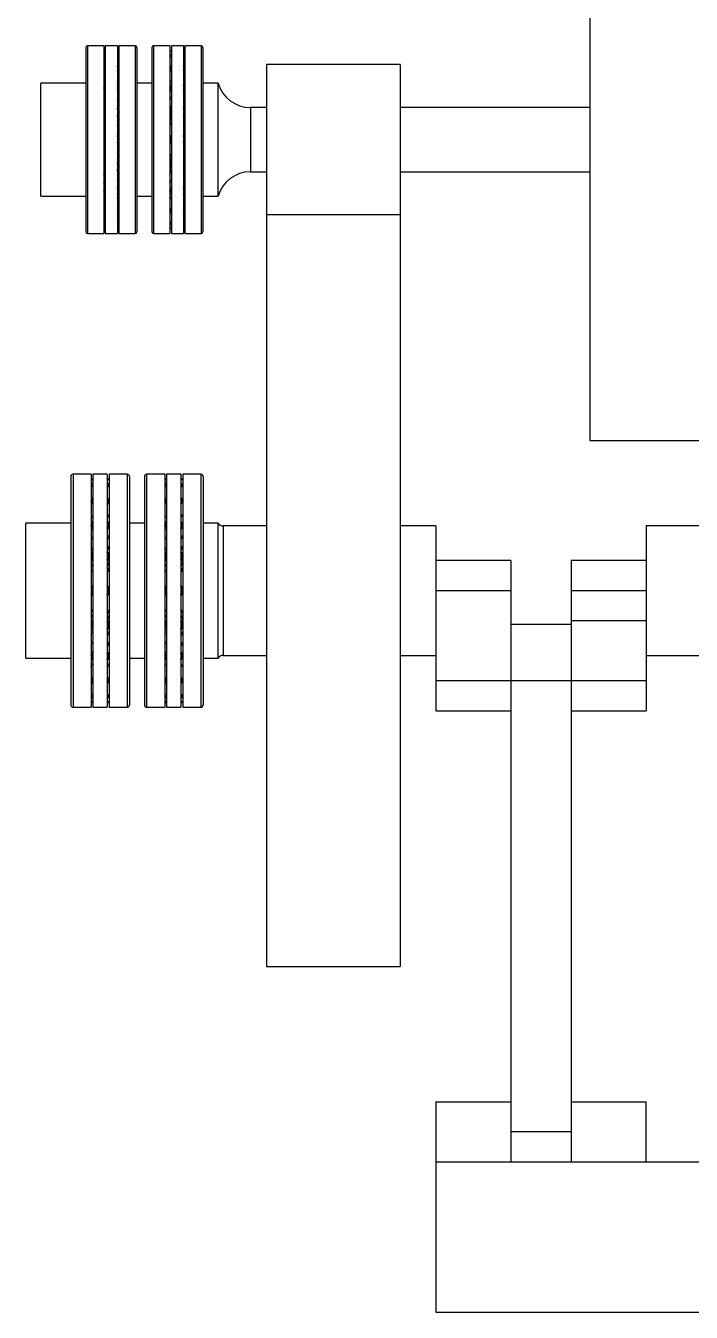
# Model space of a CAD drawing. Header units: millimetres. Extents: x -724 to 4637, y -531 to 1147.
# Drawn here: x 3655 to 4098, y -333 to 523 of the extents above; entities that cross this region are included whole.
import ezdxf

# ---------------------------------------------------------------- set-up
doc = ezdxf.new("R2010")
doc.units = ezdxf.units.MM

msp = doc.modelspace()

# ---------------------------------------------------------------- linework, layer by layer
at = {"color": 7, "linetype": 'Continuous', "lineweight": 25}
for p, q in [((4030.61, 746.7), (4030.61, 246.7)), ((3695.06, 508.1), (3695.06, 385.3)), ((3707.06, 509.2), (3696.16, 509.2)), ((3696.16, 509.2), (3696.16, 384.2)), ((3707.06, 509.2), (3707.06, 384.2)), ((3708.06, 505.05), (3707.06, 505.05)), ((3708.06, 505.55), (3707.56, 505.55)), ((3716.06, 509.2), (3708.06, 509.2)), ((3708.06, 509.2), (3708.06, 384.2)), ((3716.06, 509.2), (3716.06, 384.2)), ((3716.56, 505.55), (3716.06, 505.55)), ((3717.06, 505.05), (3716.06, 505.05)), ((3727.96, 509.2), (3717.06, 509.2)), ((3717.06, 509.2), (3717.06, 384.2)), ((3727.96, 509.2), (3727.96, 384.2)), ((3729.06, 508.1), (3729.06, 385.3)), ((3739.06, 508.1), (3739.06, 385.3)), ((3751.06, 509.2), (3740.16, 509.2)), ((3740.16, 509.2), (3740.16, 384.2)), ((3751.06, 509.2), (3751.06, 384.2)), ((3752.06, 505.05), (3751.06, 505.05)), ((3752.06, 505.55), (3751.56, 505.55)), ((3760.06, 509.2), (3752.06, 509.2)), ((3752.06, 509.2), (3752.06, 384.2)), ((3760.06, 509.2), (3760.06, 384.2)), ((3760.56, 505.55), (3760.06, 505.55)), ((3761.06, 505.05), (3760.06, 505.05)), ((3771.96, 509.2), (3761.06, 509.2)), ((3761.06, 509.2), (3761.06, 384.2)), ((3771.96, 509.2), (3771.96, 384.2)), ((3773.06, 508.1), (3773.06, 385.3)), ((3707.06, 502.19), (3707.06, 502.22)), ((3751.06, 502.19), (3751.06, 502.22)), ((3904.35, 496.7), (3815.45, 496.7)), ((3815.45, 496.7), (3815.45, -103.3)), ((3904.35, 496.7), (3904.35, -103.3)), ((3695.06, 484.2), (3665.06, 484.2)), ((3665.06, 409.2), (3665.06, 484.2)), ((3707.06, 480.99), (3707.07, 481.23)), ((3739.06, 484.2), (3729.06, 484.2)), ((3751.06, 480.99), (3751.07, 481.23)), ((3783.08, 484.2), (3773.06, 484.2)), ((3783.08, 409.2), (3783.08, 484.2)), ((3815.45, 468.09), (3804.65, 468.09)), ((3804.65, 468.09), (3804.65, 425.31)), ((4030.61, 468.09), (3904.35, 468.09)), ((3707.09, 423.82), (3707.06, 423.61)), ((3707.06, 423.57), (3707.07, 423.81)), ((3751.06, 423.57), (3751.07, 423.81)), ((3804.65, 425.31), (3815.45, 425.31)), ((3904.35, 425.31), (4030.61, 425.31)), ((3707.06, 417.69), (3707.07, 417.93)), ((3707.06, 412.4), (3707.07, 412.64)), ((3751.09, 417.94), (3751.06, 417.74)), ((3751.06, 417.69), (3751.07, 417.93)), ((3751.06, 412.4), (3751.07, 412.64)), ((3665.06, 409.2), (3695.06, 409.2)), ((3729.06, 409.2), (3739.06, 409.2)), ((3773.06, 409.2), (3783.08, 409.2)), ((3904.35, 396.7), (3815.45, 396.7)), ((3707.06, 391.2), (3707.06, 391.24)), ((3707.06, 388.35), (3708.06, 388.35)), ((3707.56, 387.85), (3708.06, 387.85)), ((3716.06, 388.35), (3717.06, 388.35)), ((3716.06, 387.85), (3716.56, 387.85)), ((3751.06, 391.2), (3751.06, 391.24)), ((3751.06, 388.35), (3752.06, 388.35)), ((3751.56, 387.85), (3752.06, 387.85)), ((3760.06, 388.35), (3761.06, 388.35)), ((3760.06, 387.85), (3760.56, 387.85)), ((3696.16, 384.2), (3707.06, 384.2)), ((3708.06, 384.2), (3716.06, 384.2)), ((3717.06, 384.2), (3727.96, 384.2)), ((3740.16, 384.2), (3751.06, 384.2)), ((3752.06, 384.2), (3760.06, 384.2)), ((3761.06, 384.2), (3771.96, 384.2)), ((4030.61, 246.7), (4116.97, 246.7)), ((3685.08, 222.7), (3685.08, 70.7)), ((3698.58, 224.2), (3686.58, 224.2)), ((3686.58, 224.2), (3686.58, 69.2)), ((3698.58, 224.2), (3698.58, 69.2)), ((3709.38, 224.2), (3699.78, 224.2)), ((3699.78, 224.2), (3699.78, 69.2)), ((3709.38, 224.2), (3709.38, 69.2)), ((3722.58, 224.2), (3710.58, 224.2)), ((3710.58, 224.2), (3710.58, 69.2)), ((3722.58, 224.2), (3722.58, 69.2)), ((3724.08, 222.7), (3724.08, 70.7)), ((3734.08, 222.7), (3734.08, 70.7)), ((3747.58, 224.2), (3735.58, 224.2)), ((3735.58, 224.2), (3735.58, 69.2)), ((3747.58, 224.2), (3747.58, 69.2)), ((3758.38, 224.2), (3748.78, 224.2)), ((3748.78, 224.2), (3748.78, 69.2)), ((3758.38, 224.2), (3758.38, 69.2)), ((3771.58, 224.2), (3759.58, 224.2)), ((3759.58, 224.2), (3759.58, 69.2)), ((3771.58, 224.2), (3771.58, 69.2)), ((3773.08, 222.7), (3773.08, 70.7)), ((3699.78, 220.4), (3698.58, 220.4)), ((3699.78, 221), (3699.18, 221)), ((3709.98, 221), (3709.38, 221)), ((3710.58, 220.4), (3709.38, 220.4)), ((3748.78, 220.4), (3747.58, 220.4)), ((3748.78, 221), (3748.18, 221)), ((3758.98, 221), (3758.38, 221)), ((3759.58, 220.4), (3758.38, 220.4)), ((3698.58, 206.32), (3698.58, 206.44)), ((3747.58, 206.32), (3747.58, 206.44)), ((3747.61, 206.56), (3747.6, 206.42)), ((3685.08, 191.7), (3655.08, 191.7)), ((3655.08, 101.7), (3655.08, 191.7)), ((3698.58, 190.02), (3698.59, 190.26)), ((3734.08, 191.7), (3724.08, 191.7)), ((3747.58, 190.02), (3747.59, 190.26)), ((3783.08, 191.7), (3773.08, 191.7)), ((3783.08, 101.7), (3783.08, 191.7)), ((3815.45, 189.77), (3786.41, 189.77)), ((3786.41, 189.77), (3786.41, 103.62)), ((3928.08, 189.77), (3904.35, 189.77)), ((3928.08, 189.77), (3928.08, 66.7)), ((4128.08, 189.77), (4068.08, 189.77)), ((4068.08, 189.77), (4068.08, 66.7)), ((3978.08, 166.7), (3928.08, 166.7)), ((3978.08, 166.7), (3978.08, -233.3)), ((4068.08, 166.7), (4018.08, 166.7)), ((4018.08, 166.7), (4018.08, -233.3)), ((3978.08, 146.7), (3928.08, 146.7)), ((4068.08, 146.7), (4018.08, 146.7)), ((4068.08, 146.7), (4018.08, 146.7)), ((4018.08, 124.2), (3978.08, 124.2)), ((4068.08, 126.7), (4018.08, 126.7)), ((3698.58, 116.78), (3698.59, 117.02)), ((3698.62, 117.04), (3698.59, 116.68)), ((3747.58, 116.78), (3747.59, 117.02)), ((3747.62, 117.04), (3747.59, 116.68)), ((3698.58, 109.72), (3698.59, 109.97)), ((3698.58, 103.38), (3698.59, 103.62)), ((3698.62, 109.98), (3698.59, 109.63)), ((3747.58, 109.72), (3747.59, 109.97)), ((3747.58, 103.38), (3747.59, 103.62)), ((3747.62, 109.98), (3747.59, 109.63)), ((3786.41, 103.62), (3815.45, 103.62)), ((3904.35, 103.62), (3928.08, 103.62)), ((4068.08, 103.62), (4128.08, 103.62)), ((3655.08, 101.7), (3685.08, 101.7)), ((3698.58, 95.81), (3698.58, 95.93)), ((3724.08, 101.7), (3734.08, 101.7)), ((3747.58, 95.81), (3747.58, 95.93)), ((3773.08, 101.7), (3783.08, 101.7)), ((3698.58, 87.07), (3698.58, 87.2)), ((3747.58, 87.07), (3747.58, 87.2)), ((4068.08, 86.7), (3928.08, 86.7)), ((3686.58, 69.2), (3698.58, 69.2)), ((3698.58, 73), (3699.78, 73)), ((3699.18, 72.4), (3699.78, 72.4)), ((3699.78, 69.2), (3709.38, 69.2)), ((3709.38, 73), (3710.58, 73)), ((3709.38, 72.4), (3709.98, 72.4)), ((3710.58, 69.2), (3722.58, 69.2)), ((3735.58, 69.2), (3747.58, 69.2)), ((3747.58, 73), (3748.78, 73)), ((3748.18, 72.4), (3748.78, 72.4)), ((3748.78, 69.2), (3758.38, 69.2)), ((3758.38, 73), (3759.58, 73)), ((3758.38, 72.4), (3758.98, 72.4)), ((3759.58, 69.2), (3771.58, 69.2)), ((3928.08, 66.7), (3978.08, 66.7)), ((4018.08, 66.7), (4068.08, 66.7)), ((3815.45, -103.3), (3904.35, -103.3)), ((3928.08, -193.3), (3928.08, -333.3)), ((3928.08, -193.3), (3978.08, -193.3)), ((4018.08, -193.3), (4068.08, -193.3)), ((4068.08, -233.3), (4068.08, -193.3)), ((4018.08, -213.3), (3978.08, -213.3)), ((3928.08, -233.3), (4268.08, -233.3)), ((3928.08, -333.3), (4268.08, -333.3))]:
    msp.add_line(p, q, dxfattribs=at)
at = {"color": 7, "linetype": 'Continuous', "lineweight": 25, "flags": 128}
for points in [[(3708.06, 502.03), (3707.96, 502.09), (3707.6, 502.47), (3707.6, 502.86), (3707.96, 503.24), (3708.06, 503.3)], [(3716.06, 503.3), (3716.15, 503.24), (3716.51, 502.86), (3716.51, 502.47), (3716.15, 502.09), (3716.06, 502.03)], [(3752.06, 502.03), (3751.96, 502.09), (3751.6, 502.47), (3751.6, 502.86), (3751.96, 503.24), (3752.06, 503.3)], [(3760.06, 503.3), (3760.15, 503.24), (3760.51, 502.86), (3760.51, 502.47), (3760.15, 502.09), (3760.06, 502.03)], [(3708.06, 390.09), (3707.96, 390.15), (3707.6, 390.53), (3707.6, 390.92), (3707.96, 391.3), (3708.06, 391.36)], [(3716.06, 391.36), (3716.15, 391.3), (3716.51, 390.92), (3716.51, 390.53), (3716.15, 390.15), (3716.06, 390.09)], [(3752.06, 390.09), (3751.96, 390.15), (3751.6, 390.53), (3751.6, 390.92), (3751.96, 391.3), (3752.06, 391.36)], [(3760.06, 391.36), (3760.15, 391.3), (3760.51, 390.92), (3760.51, 390.53), (3760.15, 390.15), (3760.06, 390.09)], [(3699.78, 216.59), (3699.36, 216.93), (3699.18, 217.36), (3699.36, 217.79), (3699.78, 218.12)], [(3709.38, 218.12), (3709.79, 217.79), (3709.98, 217.36), (3709.79, 216.93), (3709.38, 216.59)], [(3748.78, 216.59), (3748.36, 216.93), (3748.18, 217.36), (3748.36, 217.79), (3748.78, 218.12)], [(3758.38, 218.12), (3758.79, 217.79), (3758.98, 217.36), (3758.79, 216.93), (3758.38, 216.59)], [(3699.78, 75.27), (3699.36, 75.6), (3699.18, 76.03), (3699.36, 76.46), (3699.78, 76.8)], [(3709.38, 76.8), (3709.79, 76.46), (3709.98, 76.03), (3709.79, 75.6), (3709.38, 75.27)], [(3748.78, 75.27), (3748.36, 75.6), (3748.18, 76.03), (3748.36, 76.46), (3748.78, 76.8)], [(3758.38, 76.8), (3758.79, 76.46), (3758.98, 76.03), (3758.79, 75.6), (3758.38, 75.27)]]:
    msp.add_lwpolyline(points, dxfattribs=at)
at = {"color": 7, "linetype": 'Continuous', "lineweight": 25}
for centre, radius, start, end in [((3696.16, 508.1), 1.1, 90, 180), ((3707.56, 505.05), 0.5, 90.00007, 180), ((3716.56, 505.05), 0.5, 360, 89.99993), ((3727.96, 508.1), 1.1, 0, 90), ((3740.16, 508.1), 1.1, 90, 180), ((3751.56, 505.05), 0.5, 90.00007, 180), ((3760.56, 505.05), 0.5, 360, 89.99993), ((3771.96, 508.1), 1.1, 0, 90), ((3708.37, 502.61), 1.38, 197.57497, 256.76086), ((3715.74, 502.62), 1.39, 283.38402, 341.62789), ((3752.37, 502.61), 1.38, 197.57497, 256.76086), ((3759.74, 502.62), 1.39, 283.38402, 341.62789), ((3709.39, 494.06), 2.34, 183.84852, 235.23053), ((3709.37, 494.31), 1.79, 137.27591, 222.72409), ((3714.75, 494.31), 1.79, 317.27591, 42.72409), ((3714.73, 494.06), 2.33, 304.74401, 356.65217), ((3753.39, 494.06), 2.34, 183.84852, 235.23053), ((3753.37, 494.31), 1.79, 137.27591, 222.72409), ((3758.75, 494.31), 1.79, 317.27591, 42.72409), ((3758.73, 494.06), 2.33, 304.74401, 356.65217), ((3709.39, 486.78), 2.34, 183.8866, 235.22859), ((3710.65, 481.05), 3.59, 180.96984, 223.8157), ((3710.64, 481.29), 3.07, 147.13093, 212.86907), ((3714.72, 486.78), 2.34, 304.77141, 356.1134), ((3713.53, 480.99), 3.51, 316.20033, 43.79967), ((3713.48, 481.29), 3.07, 327.13093, 32.86907), ((3753.39, 486.78), 2.34, 183.8866, 235.22859), ((3754.65, 481.05), 3.59, 180.96984, 223.8157), ((3754.64, 481.29), 3.07, 147.13093, 212.86907), ((3758.72, 486.78), 2.34, 304.77141, 356.1134), ((3757.53, 480.99), 3.51, 316.20033, 43.79967), ((3757.48, 481.29), 3.07, 327.13093, 32.86907), ((3804.65, 490.59), 22.5, 196.49908, 270), ((3710.65, 475.76), 3.59, 180.96984, 223.8157), ((3713.47, 475.76), 3.59, 316.1843, 359.03016), ((3754.65, 475.76), 3.59, 180.96984, 223.8157), ((3757.47, 475.76), 3.59, 316.1843, 359.03016), ((3710.64, 469.88), 3.58, 180.91755, 222.14192), ((3711.65, 464.73), 4.59, 141.55468, 218.44532), ((3711.67, 464.88), 4.11, 151.47841, 208.52159), ((3712.46, 464.73), 4.59, 321.55468, 38.44532), ((3712.45, 464.88), 4.11, 331.47841, 28.52159), ((3713.48, 469.88), 3.58, 317.85808, 359.08245), ((3754.64, 469.88), 3.58, 180.91755, 222.14192), ((3755.65, 464.73), 4.59, 141.55468, 218.44532), ((3755.67, 464.88), 4.11, 151.47841, 208.52159), ((3756.46, 464.73), 4.59, 321.55468, 38.44532), ((3756.45, 464.88), 4.11, 331.47841, 28.52159), ((3757.48, 469.88), 3.58, 317.85808, 359.08245), ((3711.67, 461.96), 4.61, 180.17769, 218.45215), ((3711.67, 458.87), 4.61, 180.17769, 218.45215), ((3712.45, 461.96), 4.61, 321.54785, 359.82231), ((3712.45, 458.87), 4.61, 321.54785, 359.82231), ((3755.67, 461.96), 4.61, 180.17769, 218.45215), ((3755.67, 458.87), 4.61, 180.17769, 218.45215), ((3756.45, 461.96), 4.61, 321.54785, 359.82231), ((3756.45, 458.87), 4.61, 321.54785, 359.82231), ((3712.06, 446.7), 5, 143.1301, 216.8699), ((3712.06, 446.7), 4.5, 152.73394, 207.26606), ((3712.06, 446.7), 5, 323.1301, 36.8699), ((3712.06, 446.7), 4.5, 332.73394, 27.26606), ((3756.06, 446.7), 5, 143.1301, 216.8699), ((3756.06, 446.7), 4.5, 152.73394, 207.26606), ((3756.06, 446.7), 5, 323.1301, 36.8699), ((3756.06, 446.7), 4.5, 332.73394, 27.26606), ((3711.67, 434.52), 4.61, 141.53597, 179.83419), ((3712.45, 434.52), 4.61, 0.16581, 38.46403), ((3755.67, 434.52), 4.61, 141.53597, 179.83419), ((3756.45, 434.52), 4.61, 0.16581, 38.46403), ((3711.67, 431.43), 4.61, 141.53597, 179.83419), ((3711.65, 428.66), 4.59, 141.55468, 218.44532), ((3711.67, 428.51), 4.11, 151.47841, 208.52159), ((3712.45, 431.43), 4.61, 0.16581, 38.46403), ((3712.46, 428.66), 4.59, 321.55468, 38.44532), ((3712.45, 428.51), 4.11, 331.47841, 28.52159), ((3755.67, 431.43), 4.61, 141.53597, 179.83419), ((3755.65, 428.66), 4.59, 141.55468, 218.44532), ((3755.67, 428.51), 4.11, 151.47841, 208.52159), ((3756.45, 431.43), 4.61, 0.16581, 38.46403), ((3756.46, 428.66), 4.59, 321.55468, 38.44532), ((3756.45, 428.51), 4.11, 331.47841, 28.52159), ((3710.65, 423.5), 3.59, 137.86221, 175.06427), ((3710.66, 417.62), 3.61, 136.1948, 175.02135), ((3713.48, 417.63), 3.58, 0.907, 43.87854), ((3713.49, 423.51), 3.57, 0.85623, 42.20324), ((3754.65, 423.5), 3.59, 137.86221, 175.06427), ((3754.66, 417.62), 3.61, 136.1948, 175.02135), ((3757.48, 417.63), 3.58, 0.907, 43.87854), ((3757.49, 423.51), 3.57, 0.85623, 42.20324), ((3804.65, 402.81), 22.5, 90, 163.50092), ((3710.66, 412.33), 3.61, 136.1948, 175.02135), ((3710.64, 412.1), 3.07, 147.13093, 212.86907), ((3713.53, 412.4), 3.51, 316.20033, 43.79967), ((3713.48, 412.1), 3.07, 327.13093, 32.86907), ((3754.66, 412.33), 3.61, 136.1948, 175.02135), ((3754.64, 412.1), 3.07, 147.13093, 212.86907), ((3757.53, 412.4), 3.51, 316.20033, 43.79967), ((3757.48, 412.1), 3.07, 327.13093, 32.86907), ((3709.37, 406.62), 2.32, 124.53963, 176.34518), ((3714.74, 406.62), 2.32, 3.65482, 55.46037), ((3753.37, 406.62), 2.32, 124.53963, 176.34518), ((3758.74, 406.62), 2.32, 3.65482, 55.46037), ((3709.37, 399.34), 2.32, 124.5418, 176.30688), ((3709.37, 399.09), 1.79, 137.27591, 222.72409), ((3714.74, 399.34), 2.33, 4.19547, 55.42958), ((3714.75, 399.09), 1.79, 317.27591, 42.72409), ((3753.37, 399.34), 2.32, 124.5418, 176.30688), ((3753.37, 399.09), 1.79, 137.27591, 222.72409), ((3758.74, 399.34), 2.33, 4.19547, 55.42958), ((3758.75, 399.09), 1.79, 317.27591, 42.72409), ((3696.16, 385.3), 1.1, 180, 270), ((3708.37, 390.78), 1.39, 102.9396, 160.70119), ((3707.56, 388.35), 0.5, 180, 269.99993), ((3715.77, 390.82), 1.34, 15.94865, 77.72832), ((3716.56, 388.35), 0.5, 270.00007, 0), ((3727.96, 385.3), 1.1, 270, 360), ((3740.16, 385.3), 1.1, 180, 270), ((3752.37, 390.78), 1.39, 102.9396, 160.70119), ((3751.56, 388.35), 0.5, 180, 269.99993), ((3759.77, 390.82), 1.34, 15.94865, 77.72832), ((3760.56, 388.35), 0.5, 270.00007, 360), ((3771.96, 385.3), 1.1, 270, 360), ((3686.58, 222.7), 1.5, 90, 180), ((3722.58, 222.7), 1.5, 0, 90), ((3735.58, 222.7), 1.5, 90, 180), ((3771.58, 222.7), 1.5, 0, 90), ((3699.18, 220.4), 0.6, 90, 180), ((3700.07, 217.18), 1.53, 193.89468, 259.15138), ((3709.08, 217.21), 1.56, 281.18434, 344.54343), ((3709.98, 220.4), 0.6, 0, 90), ((3748.18, 220.4), 0.6, 90, 180), ((3749.07, 217.18), 1.53, 193.89468, 259.15138), ((3758.08, 217.21), 1.56, 281.18434, 344.54343), ((3758.98, 220.4), 0.6, 0, 90), ((3701.32, 206.48), 2.75, 183.31345, 235.80174), ((3701.28, 206.81), 2.09, 135.93118, 224.06882), ((3707.88, 206.81), 2.09, 315.93118, 44.06882), ((3707.83, 206.49), 2.76, 304.24331, 355.95419), ((3750.32, 206.48), 2.75, 183.31345, 235.80174), ((3750.28, 206.81), 2.09, 135.93118, 224.06882), ((3756.88, 206.81), 2.09, 315.93118, 44.06882), ((3756.83, 206.49), 2.76, 304.24331, 355.95419), ((3701.32, 197.74), 2.75, 183.31345, 235.80174), ((3707.83, 197.74), 2.75, 304.19826, 356.68655), ((3750.32, 197.74), 2.75, 183.31345, 235.80174), ((3756.83, 197.74), 2.75, 304.19826, 356.68655), ((3702.86, 190.08), 4.28, 180.81571, 223.96983), ((3702.84, 190.37), 3.66, 146.80624, 213.19376), ((3706.32, 190.37), 3.66, 326.80624, 33.19376), ((3706.29, 190.08), 4.29, 316.04052, 358.62531), ((3751.86, 190.08), 4.28, 180.81571, 223.96983), ((3751.84, 190.37), 3.66, 146.80624, 213.19376), ((3755.32, 190.37), 3.66, 326.80624, 33.19376), ((3755.29, 190.08), 4.29, 316.04052, 358.62531), ((3786.41, 193.62), 3.85, 210, 270), ((3702.86, 183.73), 4.28, 180.81571, 223.96983), ((3706.3, 183.73), 4.28, 316.03017, 359.18429), ((3751.86, 183.73), 4.28, 180.81571, 223.96983), ((3755.3, 183.73), 4.28, 316.03017, 359.18429), ((3702.86, 176.68), 4.28, 180.81571, 223.96983), ((3704.09, 169.47), 5.5, 141.52707, 218.47293), ((3704.1, 169.66), 4.92, 151.41974, 208.58026), ((3706.3, 176.68), 4.28, 316.03017, 359.18429), ((3705.07, 169.47), 5.5, 321.52707, 38.47293), ((3705.06, 169.66), 4.92, 331.41974, 28.58026), ((3751.86, 176.68), 4.28, 180.81571, 223.96983), ((3753.09, 169.47), 5.5, 141.52707, 218.47293), ((3753.1, 169.66), 4.92, 151.41974, 208.58026), ((3755.3, 176.68), 4.28, 316.03017, 359.18429), ((3754.07, 169.47), 5.5, 321.52707, 38.47293), ((3754.06, 169.66), 4.92, 331.41974, 28.58026), ((3704.1, 166.15), 5.53, 180.14865, 218.48119), ((3705.05, 166.15), 5.53, 321.51881, 359.85135), ((3753.1, 166.15), 5.53, 180.14865, 218.48119), ((3754.05, 166.15), 5.53, 321.51881, 359.85135), ((3704.1, 162.44), 5.53, 180.14865, 218.48119), ((3705.05, 162.44), 5.53, 321.51881, 359.85135), ((3753.1, 162.44), 5.53, 180.14865, 218.48119), ((3754.05, 162.44), 5.53, 321.51881, 359.85135), ((3704.58, 146.7), 6, 143.1301, 216.8699), ((3704.58, 146.7), 5.4, 152.73396, 207.26604), ((3704.58, 146.7), 6, 323.1301, 36.8699), ((3704.58, 146.7), 5.4, 332.73396, 27.26604), ((3753.58, 146.7), 6, 143.1301, 216.8699), ((3753.58, 146.7), 5.4, 152.73396, 207.26604), ((3753.58, 146.7), 6, 323.1301, 36.8699), ((3753.58, 146.7), 5.4, 332.73396, 27.26604), ((3704.11, 130.95), 5.53, 141.52911, 179.84105), ((3704.11, 127.24), 5.53, 141.52911, 179.84105), ((3705.05, 130.95), 5.53, 0.15895, 38.47089), ((3705.05, 127.24), 5.53, 0.15895, 38.47089), ((3753.11, 130.95), 5.53, 141.52911, 179.84105), ((3753.11, 127.24), 5.53, 141.52911, 179.84105), ((3754.05, 130.95), 5.53, 0.15895, 38.47089), ((3754.05, 127.24), 5.53, 0.15895, 38.47089), ((3704.09, 123.92), 5.5, 141.52707, 218.47293), ((3704.1, 123.74), 4.92, 151.41974, 208.58026), ((3705.07, 123.92), 5.5, 321.52707, 38.47293), ((3705.06, 123.74), 4.92, 331.41974, 28.58026), ((3753.09, 123.92), 5.5, 141.52707, 218.47293), ((3753.1, 123.74), 4.92, 151.41974, 208.58026), ((3754.07, 123.92), 5.5, 321.52707, 38.47293), ((3754.06, 123.74), 4.92, 331.41974, 28.58026), ((3702.89, 116.7), 4.32, 136.14632, 175.67126), ((3702.89, 109.64), 4.32, 136.14632, 175.67126), ((3706.29, 116.71), 4.29, 0.87055, 43.91499), ((3706.29, 109.66), 4.29, 0.87055, 43.91499), ((3751.89, 116.7), 4.32, 136.14632, 175.67126), ((3751.89, 109.64), 4.32, 136.14632, 175.67126), ((3755.29, 116.71), 4.29, 0.87055, 43.91499), ((3755.29, 109.66), 4.29, 0.87055, 43.91499), ((3702.89, 103.3), 4.32, 136.14632, 175.67126), ((3702.84, 103.02), 3.66, 146.80624, 213.19376), ((3706.29, 103.31), 4.29, 0.31193, 43.92431), ((3706.32, 103.02), 3.66, 326.80624, 33.19376), ((3751.89, 103.3), 4.32, 136.14632, 175.67126), ((3751.84, 103.02), 3.66, 146.80624, 213.19376), ((3755.29, 103.31), 4.29, 0.31193, 43.92431), ((3755.32, 103.02), 3.66, 326.80624, 33.19376), ((3786.41, 99.77), 3.85, 90, 150), ((3701.37, 95.61), 2.81, 124.58041, 173.44169), ((3707.81, 95.64), 2.77, 3.51918, 55.59601), ((3750.37, 95.61), 2.81, 124.58041, 173.44169), ((3756.81, 95.64), 2.77, 3.51918, 55.59601), ((3701.37, 86.87), 2.81, 124.58041, 173.44169), ((3701.28, 86.59), 2.09, 135.93118, 224.06882), ((3707.82, 86.91), 2.76, 2.78825, 55.63687), ((3707.88, 86.59), 2.09, 315.93118, 44.06882), ((3750.37, 86.87), 2.81, 124.58041, 173.44169), ((3750.28, 86.59), 2.09, 135.93118, 224.06882), ((3756.82, 86.91), 2.76, 2.78825, 55.63687), ((3756.88, 86.59), 2.09, 315.93118, 44.06882), ((3700.12, 76.13), 1.62, 102.27139, 162.12802), ((3709.05, 76.15), 1.6, 16.36709, 78.03227), ((3749.12, 76.13), 1.62, 102.27139, 162.12802), ((3758.05, 76.15), 1.6, 16.36709, 78.03227), ((3686.58, 70.7), 1.5, 180, 270), ((3699.18, 73), 0.6, 180, 270), ((3709.98, 73), 0.6, 270, 0), ((3722.58, 70.7), 1.5, 270, 360), ((3735.58, 70.7), 1.5, 180, 270), ((3748.18, 73), 0.6, 180, 270), ((3758.98, 73), 0.6, 270, 0), ((3771.58, 70.7), 1.5, 270, 0)]:
    msp.add_arc(centre, radius, start, end, dxfattribs=at)
for points, knots in [([(3708.06, 503.37), (3707.87, 503.28), (3707.5, 503.09), (3707.15, 502.71), (3707.1, 502.39), (3707.08, 502.25)], [0, 0, 0, 0, 0.3635068, 0.7375334, 1, 1, 1, 1]), ([(3717.04, 502.17), (3717.05, 502.19), (3717.1, 502.39), (3716.9, 502.77), (3716.57, 503.12), (3716.22, 503.3), (3716.06, 503.38)], [0, 0, 0, 0, 0.041041, 0.376993, 0.707289, 1, 1, 1, 1]), ([(3752.06, 503.37), (3751.87, 503.28), (3751.5, 503.09), (3751.15, 502.71), (3751.1, 502.39), (3751.08, 502.25)], [0, 0, 0, 0, 0.3635068, 0.7375334, 1, 1, 1, 1]), ([(3761.04, 502.17), (3761.05, 502.19), (3761.1, 502.39), (3760.9, 502.77), (3760.57, 503.12), (3760.22, 503.3), (3760.06, 503.38)], [0, 0, 0, 0, 0.041041, 0.376993, 0.707289, 1, 1, 1, 1]), ([(3708.06, 495.77), (3707.96, 495.69), (3707.57, 495.41), (3707.24, 494.8), (3707.02, 494.22), (3707.07, 493.94), (3707.08, 493.9)], [0, 0, 0, 0, 0.155023, 0.581655, 0.95105, 1, 1, 1, 1]), ([(3717.02, 493.92), (3717.03, 494.01), (3717.07, 494.37), (3716.79, 494.97), (3716.45, 495.51), (3716.12, 495.74), (3716.06, 495.78)], [0, 0, 0, 0, 0.128656, 0.5165654, 0.9060418, 1, 1, 1, 1]), ([(3752.06, 495.77), (3751.96, 495.69), (3751.57, 495.41), (3751.24, 494.8), (3751.02, 494.22), (3751.07, 493.94), (3751.08, 493.9)], [0, 0, 0, 0, 0.155023, 0.581655, 0.95105, 1, 1, 1, 1]), ([(3761.02, 493.92), (3761.03, 494.01), (3761.07, 494.37), (3760.79, 494.97), (3760.45, 495.51), (3760.12, 495.74), (3760.06, 495.78)], [0, 0, 0, 0, 0.128656, 0.516565, 0.906042, 1, 1, 1, 1]), ([(3707.09, 481.25), (3707.08, 481.18), (3707, 480.77), (3707.18, 480), (3707.52, 479.14), (3707.91, 478.71), (3708.06, 478.56)], [0, 0, 0, 0, 0.072836, 0.434109, 0.794071, 1, 1, 1, 1]), ([(3707.08, 486.62), (3707.09, 486.39), (3707.13, 485.88), (3707.5, 485.23), (3707.89, 484.89), (3708.06, 484.75)], [0, 0, 0, 0, 0.3406033, 0.7243184, 1, 1, 1, 1]), ([(3708.06, 483.43), (3707.94, 483.31), (3707.56, 482.92), (3707.2, 482.16), (3707.13, 481.53), (3707.09, 481.25)], [0, 0, 0, 0, 0.194826, 0.644302, 1, 1, 1, 1]), ([(3751.09, 481.25), (3751.08, 481.18), (3751, 480.77), (3751.18, 480), (3751.52, 479.14), (3751.91, 478.71), (3752.06, 478.56)], [0, 0, 0, 0, 0.072836, 0.434109, 0.794071, 1, 1, 1, 1]), ([(3751.08, 486.62), (3751.09, 486.39), (3751.13, 485.88), (3751.5, 485.23), (3751.89, 484.89), (3752.06, 484.75)], [0, 0, 0, 0, 0.340603, 0.724318, 1, 1, 1, 1]), ([(3752.06, 483.43), (3751.94, 483.31), (3751.56, 482.92), (3751.2, 482.16), (3751.13, 481.53), (3751.09, 481.25)], [0, 0, 0, 0, 0.194826, 0.644302, 1, 1, 1, 1]), ([(3707.09, 475.96), (3707.08, 475.89), (3707, 475.48), (3707.18, 474.71), (3707.52, 473.85), (3707.91, 473.42), (3708.06, 473.27)], [0, 0, 0, 0, 0.072836, 0.434109, 0.794071, 1, 1, 1, 1]), ([(3751.09, 475.96), (3751.08, 475.89), (3751, 475.48), (3751.18, 474.71), (3751.52, 473.85), (3751.91, 473.42), (3752.06, 473.27)], [0, 0, 0, 0, 0.072836, 0.434109, 0.794071, 1, 1, 1, 1]), ([(3707.09, 470.08), (3707.08, 470.01), (3707, 469.6), (3707.18, 468.83), (3707.51, 467.98), (3707.9, 467.56), (3708.04, 467.42)], [0, 0, 0, 0, 0.073671, 0.439089, 0.803178, 1, 1, 1, 1]), ([(3751.06, 469.85), (3751.09, 469.51), (3751.15, 468.82), (3751.51, 467.98), (3751.9, 467.56), (3752.04, 467.42)], [0, 0, 0, 0, 0.3887697, 0.7855218, 1, 1, 1, 1]), ([(3708.04, 425.97), (3707.93, 425.86), (3707.55, 425.48), (3707.2, 424.74), (3707.13, 424.1), (3707.09, 423.82)], [0, 0, 0, 0, 0.184313, 0.639658, 1, 1, 1, 1]), ([(3708.06, 420.12), (3707.94, 420), (3707.56, 419.61), (3707.2, 418.86), (3707.13, 418.22), (3707.09, 417.94)], [0, 0, 0, 0, 0.194826, 0.644302, 1, 1, 1, 1]), ([(3751.09, 423.82), (3751.07, 423.75), (3751.05, 423.67), (3751.06, 423.6), (3751.06, 423.59)], [0, 0, 0, 0, 0.894898, 1, 1, 1, 1]), ([(3752.03, 425.97), (3751.92, 425.86), (3751.55, 425.48), (3751.2, 424.74), (3751.13, 424.1), (3751.09, 423.82)], [0, 0, 0, 0, 0.180502, 0.637974, 1, 1, 1, 1]), ([(3752.06, 420.12), (3751.94, 420), (3751.56, 419.61), (3751.2, 418.86), (3751.13, 418.22), (3751.09, 417.94)], [0, 0, 0, 0, 0.194826, 0.644302, 1, 1, 1, 1]), ([(3707.09, 412.65), (3707.08, 412.58), (3707, 412.17), (3707.18, 411.4), (3707.52, 410.55), (3707.91, 410.12), (3708.06, 409.96)], [0, 0, 0, 0, 0.072836, 0.434109, 0.794071, 1, 1, 1, 1]), ([(3751.09, 412.65), (3751.08, 412.58), (3751, 412.17), (3751.18, 411.4), (3751.52, 410.55), (3751.91, 410.12), (3752.06, 409.96)], [0, 0, 0, 0, 0.0728361, 0.4341094, 0.7940707, 1, 1, 1, 1]), ([(3708.06, 408.64), (3707.96, 408.56), (3707.57, 408.28), (3707.24, 407.67), (3707.02, 407.09), (3707.07, 406.81), (3707.08, 406.77)], [0, 0, 0, 0, 0.155023, 0.581655, 0.95105, 1, 1, 1, 1]), ([(3717.02, 406.79), (3717.03, 406.88), (3717.07, 407.24), (3716.79, 407.84), (3716.45, 408.38), (3716.12, 408.6), (3716.06, 408.65)], [0, 0, 0, 0, 0.128656, 0.5165654, 0.9060418, 1, 1, 1, 1]), ([(3752.06, 408.64), (3751.96, 408.56), (3751.57, 408.28), (3751.24, 407.67), (3751.02, 407.09), (3751.07, 406.81), (3751.08, 406.77)], [0, 0, 0, 0, 0.155023, 0.581655, 0.95105, 1, 1, 1, 1]), ([(3761.02, 406.79), (3761.03, 406.88), (3761.07, 407.24), (3760.79, 407.84), (3760.45, 408.38), (3760.12, 408.6), (3760.06, 408.65)], [0, 0, 0, 0, 0.128656, 0.516565, 0.906042, 1, 1, 1, 1]), ([(3707.08, 399.49), (3707.09, 399.25), (3707.13, 398.75), (3707.5, 398.1), (3707.89, 397.76), (3708.06, 397.62)], [0, 0, 0, 0, 0.340603, 0.724318, 1, 1, 1, 1]), ([(3716.06, 397.61), (3716.27, 397.8), (3716.69, 398.2), (3717.02, 398.87), (3717.02, 399.32), (3717.02, 399.51)], [0, 0, 0, 0, 0.3612914, 0.7314255, 1, 1, 1, 1]), ([(3751.08, 399.49), (3751.09, 399.25), (3751.13, 398.75), (3751.5, 398.1), (3751.89, 397.76), (3752.06, 397.62)], [0, 0, 0, 0, 0.340603, 0.724318, 1, 1, 1, 1]), ([(3760.06, 397.61), (3760.27, 397.8), (3760.69, 398.2), (3761.02, 398.87), (3761.02, 399.32), (3761.02, 399.51)], [0, 0, 0, 0, 0.361291, 0.731426, 1, 1, 1, 1]), ([(3707.08, 391.26), (3707.07, 391.22), (3707.02, 391.01), (3707.22, 390.62), (3707.55, 390.26), (3707.9, 390.1), (3708.06, 390.02)], [0, 0, 0, 0, 0.071341, 0.398114, 0.720525, 1, 1, 1, 1]), ([(3716.06, 390.02), (3716.24, 390.11), (3716.62, 390.3), (3716.97, 390.69), (3717.02, 391.03), (3717.04, 391.18)], [0, 0, 0, 0, 0.3457909, 0.7113994, 1, 1, 1, 1]), ([(3751.08, 391.26), (3751.07, 391.22), (3751.02, 391.01), (3751.22, 390.62), (3751.55, 390.26), (3751.9, 390.1), (3752.06, 390.02)], [0, 0, 0, 0, 0.071341, 0.398114, 0.720525, 1, 1, 1, 1]), ([(3760.06, 390.02), (3760.24, 390.11), (3760.62, 390.3), (3760.97, 390.69), (3761.02, 391.03), (3761.04, 391.18)], [0, 0, 0, 0, 0.3457909, 0.7113994, 1, 1, 1, 1]), ([(3699.78, 218.22), (3699.73, 218.2), (3699.36, 218.05), (3698.99, 217.73), (3698.62, 217.26), (3698.62, 216.95), (3698.61, 216.83)], [0, 0, 0, 0, 0.068059, 0.508845, 0.824779, 1, 1, 1, 1]), ([(3710.54, 216.79), (3710.55, 216.88), (3710.57, 217.17), (3710.29, 217.59), (3709.91, 217.96), (3709.54, 218.13), (3709.38, 218.21)], [0, 0, 0, 0, 0.139054, 0.442935, 0.762083, 1, 1, 1, 1]), ([(3748.78, 218.22), (3748.73, 218.2), (3748.36, 218.05), (3747.99, 217.73), (3747.62, 217.26), (3747.62, 216.95), (3747.61, 216.83)], [0, 0, 0, 0, 0.068059, 0.508845, 0.824779, 1, 1, 1, 1]), ([(3759.54, 216.79), (3759.55, 216.88), (3759.57, 217.17), (3759.29, 217.59), (3758.91, 217.96), (3758.54, 218.13), (3758.38, 218.21)], [0, 0, 0, 0, 0.139054, 0.442935, 0.762083, 1, 1, 1, 1]), ([(3698.61, 206.56), (3698.59, 206.48), (3698.56, 206.39), (3698.6, 206.32), (3698.6, 206.32)], [0, 0, 0, 0, 0.9583854, 1, 1, 1, 1]), ([(3699.78, 208.6), (3699.52, 208.36), (3699.04, 207.89), (3698.66, 207.14), (3698.63, 206.66), (3698.62, 206.47)], [0, 0, 0, 0, 0.398961, 0.758961, 1, 1, 1, 1]), ([(3710.56, 206.28), (3710.55, 206.55), (3710.51, 207.12), (3710.09, 207.92), (3709.62, 208.38), (3709.38, 208.61)], [0, 0, 0, 0, 0.3147, 0.656135, 1, 1, 1, 1]), ([(3748.78, 208.6), (3748.52, 208.36), (3748.04, 207.89), (3747.66, 207.14), (3747.63, 206.66), (3747.62, 206.47)], [0, 0, 0, 0, 0.398961, 0.758961, 1, 1, 1, 1]), ([(3759.56, 206.28), (3759.55, 206.55), (3759.51, 207.12), (3759.09, 207.92), (3758.62, 208.38), (3758.38, 208.61)], [0, 0, 0, 0, 0.3147, 0.656135, 1, 1, 1, 1]), ([(3698.62, 197.73), (3698.6, 197.62), (3698.54, 197.21), (3698.78, 196.52), (3699.2, 195.8), (3699.65, 195.43), (3699.84, 195.28)], [0, 0, 0, 0, 0.124911, 0.448457, 0.771382, 1, 1, 1, 1]), ([(3747.62, 197.73), (3747.6, 197.62), (3747.54, 197.21), (3747.78, 196.52), (3748.2, 195.8), (3748.65, 195.43), (3748.84, 195.28)], [0, 0, 0, 0, 0.124911, 0.448457, 0.771382, 1, 1, 1, 1]), ([(3698.62, 190.28), (3698.61, 190.12), (3698.54, 189.59), (3698.76, 188.68), (3699.17, 187.74), (3699.61, 187.26), (3699.78, 187.08)], [0, 0, 0, 0, 0.133652, 0.466397, 0.798541, 1, 1, 1, 1]), ([(3699.78, 192.98), (3699.54, 192.69), (3699.05, 192.07), (3698.67, 191.13), (3698.64, 190.51), (3698.62, 190.28)], [0, 0, 0, 0, 0.367926, 0.764221, 1, 1, 1, 1]), ([(3710.55, 189.97), (3710.55, 190.29), (3710.53, 190.98), (3710.11, 192), (3709.71, 192.71), (3709.39, 192.99), (3709.38, 193)], [0, 0, 0, 0, 0.287317, 0.63805, 0.989622, 1, 1, 1, 1]), ([(3747.62, 190.28), (3747.61, 190.12), (3747.54, 189.59), (3747.76, 188.68), (3748.17, 187.74), (3748.61, 187.26), (3748.78, 187.08)], [0, 0, 0, 0, 0.133652, 0.466397, 0.798541, 1, 1, 1, 1]), ([(3748.78, 192.98), (3748.54, 192.69), (3748.05, 192.07), (3747.67, 191.13), (3747.64, 190.51), (3747.62, 190.28)], [0, 0, 0, 0, 0.367926, 0.764221, 1, 1, 1, 1]), ([(3759.55, 189.97), (3759.55, 190.29), (3759.53, 190.98), (3759.11, 192), (3758.71, 192.71), (3758.39, 192.99), (3758.38, 193)], [0, 0, 0, 0, 0.287317, 0.63805, 0.989622, 1, 1, 1, 1]), ([(3698.59, 183.57), (3698.59, 183.54), (3698.55, 183.12), (3698.77, 182.33), (3699.17, 181.4), (3699.61, 180.92), (3699.78, 180.73)], [0, 0, 0, 0, 0.032147, 0.403878, 0.774937, 1, 1, 1, 1]), ([(3709.38, 180.74), (3709.52, 180.89), (3709.96, 181.35), (3710.36, 182.26), (3710.6, 183.1), (3710.56, 183.55), (3710.55, 183.62)], [0, 0, 0, 0, 0.1885212, 0.5624412, 0.9325087, 1, 1, 1, 1]), ([(3747.59, 183.57), (3747.59, 183.54), (3747.55, 183.12), (3747.77, 182.33), (3748.17, 181.4), (3748.61, 180.92), (3748.78, 180.73)], [0, 0, 0, 0, 0.032147, 0.403878, 0.774937, 1, 1, 1, 1]), ([(3758.38, 180.74), (3758.52, 180.89), (3758.96, 181.35), (3759.36, 182.26), (3759.6, 183.1), (3759.56, 183.55), (3759.55, 183.62)], [0, 0, 0, 0, 0.1885212, 0.5624412, 0.9325087, 1, 1, 1, 1]), ([(3698.59, 176.52), (3698.59, 176.48), (3698.55, 176.07), (3698.77, 175.28), (3699.17, 174.34), (3699.61, 173.86), (3699.78, 173.68)], [0, 0, 0, 0, 0.032147, 0.403878, 0.774937, 1, 1, 1, 1]), ([(3709.38, 173.69), (3709.52, 173.84), (3709.96, 174.29), (3710.36, 175.21), (3710.6, 176.05), (3710.56, 176.5), (3710.55, 176.57)], [0, 0, 0, 0, 0.188521, 0.562441, 0.932509, 1, 1, 1, 1]), ([(3747.59, 176.52), (3747.59, 176.48), (3747.55, 176.07), (3747.77, 175.28), (3748.17, 174.34), (3748.61, 173.86), (3748.78, 173.68)], [0, 0, 0, 0, 0.0321467, 0.4038778, 0.7749368, 1, 1, 1, 1]), ([(3758.38, 173.69), (3758.52, 173.84), (3758.96, 174.29), (3759.36, 175.21), (3759.6, 176.05), (3759.56, 176.5), (3759.55, 176.57)], [0, 0, 0, 0, 0.188521, 0.562441, 0.932509, 1, 1, 1, 1]), ([(3699.78, 119.75), (3699.54, 119.45), (3699.05, 118.83), (3698.67, 117.89), (3698.64, 117.27), (3698.62, 117.04)], [0, 0, 0, 0, 0.3679257, 0.7642215, 1, 1, 1, 1]), ([(3699.78, 112.69), (3699.54, 112.4), (3699.05, 111.78), (3698.67, 110.84), (3698.64, 110.22), (3698.62, 109.98)], [0, 0, 0, 0, 0.367926, 0.764221, 1, 1, 1, 1]), ([(3710.55, 116.73), (3710.55, 117.05), (3710.53, 117.74), (3710.11, 118.76), (3709.71, 119.47), (3709.39, 119.75), (3709.38, 119.76)], [0, 0, 0, 0, 0.287317, 0.63805, 0.989622, 1, 1, 1, 1]), ([(3710.55, 109.68), (3710.55, 109.99), (3710.53, 110.69), (3710.11, 111.71), (3709.71, 112.41), (3709.39, 112.7), (3709.38, 112.7)], [0, 0, 0, 0, 0.2873165, 0.6380504, 0.9896216, 1, 1, 1, 1]), ([(3748.78, 119.75), (3748.54, 119.45), (3748.05, 118.83), (3747.67, 117.89), (3747.64, 117.27), (3747.62, 117.04)], [0, 0, 0, 0, 0.3679257, 0.7642215, 1, 1, 1, 1]), ([(3748.78, 112.69), (3748.54, 112.4), (3748.05, 111.78), (3747.67, 110.84), (3747.64, 110.22), (3747.62, 109.98)], [0, 0, 0, 0, 0.3679257, 0.7642215, 1, 1, 1, 1]), ([(3759.55, 116.73), (3759.55, 117.05), (3759.53, 117.74), (3759.11, 118.76), (3758.71, 119.47), (3758.39, 119.75), (3758.38, 119.76)], [0, 0, 0, 0, 0.287317, 0.63805, 0.989622, 1, 1, 1, 1]), ([(3759.55, 109.68), (3759.55, 109.99), (3759.53, 110.69), (3759.11, 111.71), (3758.71, 112.41), (3758.39, 112.7), (3758.38, 112.7)], [0, 0, 0, 0, 0.287317, 0.63805, 0.989622, 1, 1, 1, 1]), ([(3698.62, 103.64), (3698.61, 103.48), (3698.54, 102.95), (3698.76, 102.04), (3699.17, 101.1), (3699.61, 100.62), (3699.78, 100.44)], [0, 0, 0, 0, 0.133652, 0.466397, 0.798541, 1, 1, 1, 1]), ([(3709.38, 100.45), (3709.52, 100.6), (3709.96, 101.05), (3710.36, 101.97), (3710.6, 102.81), (3710.56, 103.26), (3710.55, 103.33)], [0, 0, 0, 0, 0.188521, 0.562441, 0.932509, 1, 1, 1, 1]), ([(3747.62, 103.64), (3747.61, 103.48), (3747.54, 102.95), (3747.76, 102.04), (3748.17, 101.1), (3748.61, 100.62), (3748.78, 100.44)], [0, 0, 0, 0, 0.133652, 0.466397, 0.798541, 1, 1, 1, 1]), ([(3758.38, 100.45), (3758.52, 100.6), (3758.96, 101.05), (3759.36, 101.97), (3759.6, 102.81), (3759.56, 103.26), (3759.55, 103.33)], [0, 0, 0, 0, 0.188521, 0.562441, 0.932509, 1, 1, 1, 1]), ([(3699.79, 98.11), (3699.53, 97.86), (3699.04, 97.38), (3698.66, 96.63), (3698.63, 96.15), (3698.62, 95.96)], [0, 0, 0, 0, 0.404055, 0.761004, 1, 1, 1, 1]), ([(3710.56, 95.77), (3710.55, 96.04), (3710.52, 96.61), (3710.06, 97.4), (3709.66, 97.92), (3709.34, 98.12), (3709.33, 98.13)], [0, 0, 0, 0, 0.30813, 0.642436, 0.985059, 1, 1, 1, 1]), ([(3748.79, 98.11), (3748.53, 97.86), (3748.04, 97.38), (3747.66, 96.63), (3747.63, 96.15), (3747.62, 95.96)], [0, 0, 0, 0, 0.4040547, 0.7610043, 1, 1, 1, 1]), ([(3759.56, 95.77), (3759.55, 96.04), (3759.52, 96.61), (3759.06, 97.4), (3758.66, 97.92), (3758.34, 98.12), (3758.33, 98.13)], [0, 0, 0, 0, 0.30813, 0.642436, 0.985059, 1, 1, 1, 1]), ([(3698.62, 87.22), (3698.6, 87.11), (3698.54, 86.7), (3698.78, 86.01), (3699.19, 85.31), (3699.61, 84.96), (3699.78, 84.82)], [0, 0, 0, 0, 0.1283019, 0.4606298, 0.7923204, 1, 1, 1, 1]), ([(3709.38, 84.83), (3709.52, 84.94), (3709.97, 85.29), (3710.38, 86.02), (3710.62, 86.67), (3710.57, 87.01), (3710.56, 87.04)], [0, 0, 0, 0, 0.194515, 0.58762, 0.966792, 1, 1, 1, 1]), ([(3747.62, 87.22), (3747.6, 87.11), (3747.54, 86.7), (3747.78, 86.01), (3748.19, 85.31), (3748.61, 84.96), (3748.78, 84.82)], [0, 0, 0, 0, 0.128302, 0.46063, 0.79232, 1, 1, 1, 1]), ([(3758.38, 84.83), (3758.52, 84.94), (3758.97, 85.29), (3759.38, 86.02), (3759.62, 86.67), (3759.57, 87.01), (3759.56, 87.04)], [0, 0, 0, 0, 0.194515, 0.58762, 0.966792, 1, 1, 1, 1]), ([(3698.61, 76.65), (3698.6, 76.57), (3698.56, 76.29), (3698.81, 75.86), (3699.2, 75.46), (3699.59, 75.27), (3699.78, 75.18)], [0, 0, 0, 0, 0.121087, 0.417567, 0.721865, 1, 1, 1, 1]), ([(3709.38, 75.18), (3709.49, 75.23), (3709.87, 75.39), (3710.25, 75.74), (3710.56, 76.2), (3710.55, 76.5), (3710.54, 76.6)], [0, 0, 0, 0, 0.15727, 0.53725, 0.842769, 1, 1, 1, 1]), ([(3747.61, 76.65), (3747.6, 76.57), (3747.56, 76.29), (3747.81, 75.86), (3748.2, 75.46), (3748.59, 75.27), (3748.78, 75.18)], [0, 0, 0, 0, 0.121087, 0.417567, 0.721865, 1, 1, 1, 1]), ([(3758.38, 75.18), (3758.49, 75.23), (3758.87, 75.39), (3759.25, 75.74), (3759.56, 76.2), (3759.55, 76.5), (3759.54, 76.6)], [0, 0, 0, 0, 0.15727, 0.53725, 0.842769, 1, 1, 1, 1])]:
    msp.add_open_spline(points, degree=3, knots=knots, dxfattribs=at)

doc.saveas('drawing.dxf')
